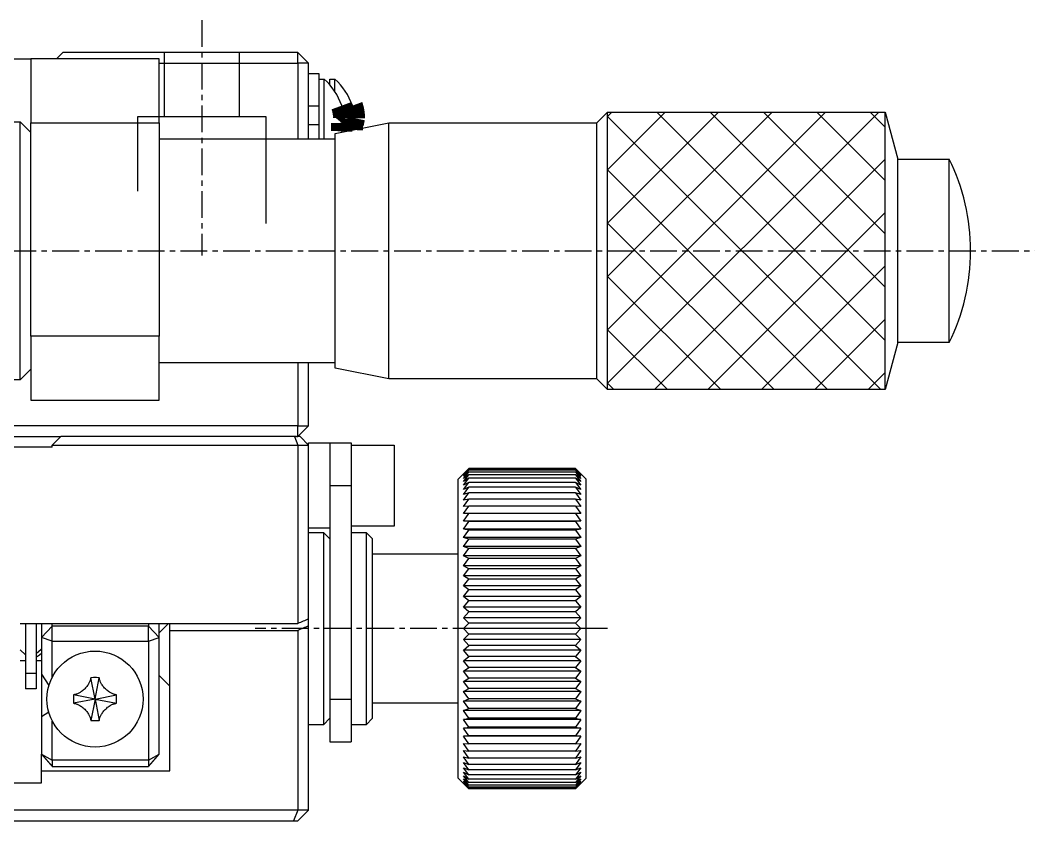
# Model space of a CAD drawing. Extents: x 52 to 451, y 54 to 360.
# Drawn here: x 228.74 to 276.24, y 322.16 to 359.66 of the extents above; entities that cross this region are included whole.
import ezdxf

# ---------------------------------------------------------------- set-up
doc = ezdxf.new("R2010")
doc.units = 0
doc.linetypes.add('CENTER', pattern=[2, 1.25, -0.25, 0.25, -0.25])
doc.layers.get('0').update_dxf_attribs({"linetype": 'CONTINUOUS'})
doc.layers.add('CENTER', color=1, linetype='CENTER')

msp = doc.modelspace()

# ---------------------------------------------------------------- linework, layer by layer
at = {"color": 7, "linetype": 'CONTINUOUS'}
for p, q in [((230.437, 357.861), (230.737, 358.161)), ((241.737, 358.161), (230.737, 358.161)), ((241.737, 357.661), (241.737, 358.161)), ((242.237, 357.661), (241.737, 358.161)), ((206.737, 357.861), (229.237, 357.861)), ((235.237, 357.861), (229.237, 357.861)), ((229.237, 357.861), (229.237, 354.861)), ((235.237, 354.861), (235.237, 357.861)), ((235.237, 357.661), (241.737, 357.661)), ((241.737, 357.661), (241.737, 354.111)), ((242.237, 357.661), (241.737, 357.661)), ((242.237, 354.111), (242.237, 357.661)), ((242.737, 357.161), (242.237, 357.161)), ((242.737, 355.661), (242.737, 357.161)), ((242.737, 356.911), (242.966, 356.911)), ((242.966, 354.661), (242.966, 356.911)), ((243.237, 356.911), (243.466, 356.911)), ((243.237, 356.629), (243.237, 356.911)), ((243.466, 356.321), (243.466, 356.911)), ((242.737, 354.759), (242.737, 355.661)), ((243.781, 355.662), (243.786, 355.668)), ((244.281, 355.662), (244.286, 355.668)), ((255.737, 354.861), (256.237, 355.361)), ((269.237, 355.361), (269.827, 353.161)), ((225.737, 354.911), (228.737, 354.911)), ((228.737, 342.811), (228.737, 354.911)), ((228.737, 354.911), (229.237, 354.411)), ((229.237, 354.861), (235.237, 354.861)), ((229.237, 344.861), (229.237, 354.861)), ((235.237, 354.861), (235.237, 344.861)), ((243.487, 354.361), (245.987, 354.861)), ((245.987, 354.861), (255.737, 354.861)), ((245.987, 342.861), (245.987, 354.861)), ((255.737, 342.861), (255.737, 354.861)), ((242.737, 354.111), (242.737, 354.759)), ((242.966, 354.111), (242.966, 354.661)), ((243.487, 343.361), (243.487, 354.361)), ((243.825, 354.428), (243.781, 354.461)), ((235.237, 354.111), (243.487, 354.111)), ((269.827, 344.561), (269.827, 353.161)), ((269.827, 353.161), (272.237, 353.161)), ((272.237, 344.561), (272.237, 353.161)), ((235.237, 344.861), (229.237, 344.861)), ((229.237, 344.861), (229.237, 341.861)), ((235.237, 341.861), (235.237, 344.861)), ((269.827, 344.561), (269.237, 342.361)), ((272.237, 344.561), (269.827, 344.561)), ((243.487, 343.611), (235.237, 343.611)), ((241.737, 343.611), (241.737, 340.661)), ((242.237, 340.661), (242.237, 343.611)), ((229.237, 343.311), (228.737, 342.811)), ((245.987, 342.861), (243.487, 343.361)), ((228.737, 342.811), (225.737, 342.811)), ((255.737, 342.861), (245.987, 342.861)), ((256.237, 342.361), (255.737, 342.861)), ((229.237, 341.861), (235.237, 341.861)), ((241.737, 340.661), (214.237, 340.661)), ((241.737, 340.161), (241.737, 340.661)), ((241.737, 340.161), (242.237, 340.661)), ((241.737, 340.661), (242.237, 340.661)), ((203.837, 340.161), (230.637, 340.161)), ((230.237, 339.761), (230.637, 340.161)), ((241.571, 340.161), (230.637, 340.161)), ((241.571, 340.161), (241.737, 339.761)), ((241.671, 340.161), (241.571, 340.161)), ((241.671, 340.161), (241.737, 340.161)), ((241.837, 340.161), (241.737, 340.161)), ((241.837, 340.161), (242.237, 339.761)), ((230.237, 339.661), (204.237, 339.661)), ((230.237, 339.761), (241.737, 339.761)), ((230.237, 339.661), (230.237, 339.761)), ((241.737, 339.761), (241.737, 331.402)), ((241.737, 339.761), (242.237, 339.761)), ((242.237, 339.861), (243.237, 339.861)), ((242.237, 339.761), (242.237, 339.861)), ((242.237, 331.61), (242.237, 339.761)), ((243.237, 339.861), (243.237, 337.861)), ((243.237, 339.861), (244.237, 339.861)), ((244.237, 339.861), (244.237, 337.861)), ((244.237, 339.761), (246.237, 339.761)), ((246.237, 339.761), (246.237, 335.961)), ((249.237, 338.161), (249.737, 338.661)), ((249.488, 338.408), (249.737, 338.661)), ((249.737, 338.643), (249.488, 338.408)), ((249.488, 338.372), (249.737, 338.643)), ((249.737, 338.588), (249.488, 338.372)), ((249.488, 338.302), (249.737, 338.588)), ((249.737, 338.497), (249.488, 338.302)), ((249.488, 338.197), (249.737, 338.497)), ((249.737, 338.37), (249.488, 338.197)), ((249.488, 338.057), (249.737, 338.37)), ((249.737, 338.209), (249.488, 338.057)), ((249.488, 337.884), (249.737, 338.209)), ((254.737, 338.661), (249.737, 338.661)), ((254.737, 338.643), (249.737, 338.643)), ((254.737, 338.588), (249.737, 338.588)), ((254.737, 338.497), (249.737, 338.497)), ((254.737, 338.37), (249.737, 338.37)), ((254.737, 338.209), (249.737, 338.209)), ((254.737, 338.661), (255.237, 338.161)), ((254.737, 338.661), (254.986, 338.408)), ((254.737, 338.643), (254.986, 338.372)), ((254.986, 338.408), (254.737, 338.643)), ((254.737, 338.588), (254.986, 338.302)), ((254.986, 338.372), (254.737, 338.588)), ((254.737, 338.497), (254.986, 338.197)), ((254.986, 338.302), (254.737, 338.497)), ((254.737, 338.37), (254.986, 338.057)), ((254.986, 338.197), (254.737, 338.37)), ((254.737, 338.209), (254.986, 337.884)), ((254.986, 338.057), (254.737, 338.209)), ((243.237, 337.861), (243.237, 327.861)), ((244.237, 337.861), (244.237, 327.861)), ((249.237, 324.161), (249.237, 338.161)), ((249.737, 338.012), (249.488, 337.884)), ((249.488, 337.678), (249.737, 338.012)), ((249.737, 337.783), (249.488, 337.678)), ((249.488, 337.441), (249.737, 337.783)), ((254.737, 338.012), (249.737, 338.012)), ((254.737, 337.783), (249.737, 337.783)), ((254.737, 338.012), (254.986, 337.678)), ((254.986, 337.884), (254.737, 338.012)), ((254.737, 337.783), (254.986, 337.441)), ((254.986, 337.678), (254.737, 337.783)), ((255.237, 324.161), (255.237, 338.161)), ((249.737, 337.521), (249.488, 337.441)), ((249.488, 337.172), (249.737, 337.521)), ((254.737, 337.521), (249.737, 337.521)), ((254.737, 337.521), (254.986, 337.172)), ((254.986, 337.441), (254.737, 337.521)), ((249.737, 337.228), (249.488, 337.172)), ((249.488, 336.875), (249.737, 337.228)), ((249.737, 336.906), (249.488, 336.875)), ((249.488, 336.55), (249.737, 336.906)), ((254.737, 337.228), (249.737, 337.228)), ((254.737, 336.906), (249.737, 336.906)), ((254.737, 337.228), (254.986, 336.875)), ((254.986, 337.172), (254.737, 337.228)), ((254.737, 336.906), (254.986, 336.55)), ((254.986, 336.875), (254.737, 336.906)), ((249.488, 336.198), (249.737, 336.556)), ((249.737, 336.556), (249.488, 336.55)), ((254.737, 336.556), (249.737, 336.556)), ((254.737, 336.556), (254.986, 336.198)), ((254.986, 336.55), (254.737, 336.556)), ((243.237, 335.861), (242.237, 335.861)), ((246.237, 335.961), (244.237, 335.961)), ((254.986, 336.198), (249.488, 336.198)), ((249.737, 336.179), (249.488, 336.198)), ((249.488, 335.822), (249.737, 336.179)), ((254.737, 336.179), (249.737, 336.179)), ((254.986, 336.198), (254.737, 336.179)), ((254.737, 336.179), (254.986, 335.822)), ((242.237, 335.661), (242.937, 335.661)), ((242.937, 335.661), (242.937, 326.661)), ((242.937, 335.661), (243.237, 335.361)), ((244.237, 335.661), (244.937, 335.661)), ((244.937, 335.661), (244.937, 326.661)), ((244.937, 335.661), (245.237, 335.361)), ((245.237, 326.961), (245.237, 335.361)), ((254.986, 335.822), (249.488, 335.822)), ((249.737, 335.778), (249.488, 335.822)), ((249.488, 335.423), (249.737, 335.778)), ((254.986, 335.423), (249.488, 335.423)), ((249.737, 335.355), (249.488, 335.423)), ((249.488, 335.003), (249.737, 335.355)), ((254.737, 335.778), (249.737, 335.778)), ((254.737, 335.355), (249.737, 335.355)), ((254.986, 335.822), (254.737, 335.778)), ((254.737, 335.778), (254.986, 335.423)), ((254.986, 335.423), (254.737, 335.355)), ((254.737, 335.355), (254.986, 335.003)), ((254.986, 335.003), (249.488, 335.003)), ((249.737, 334.911), (249.488, 335.003)), ((249.488, 334.565), (249.737, 334.911)), ((254.737, 334.911), (249.737, 334.911)), ((254.986, 335.003), (254.737, 334.911)), ((254.737, 334.911), (254.986, 334.565)), ((245.237, 334.661), (249.237, 334.661)), ((254.986, 334.565), (249.488, 334.565)), ((249.737, 334.449), (249.488, 334.565)), ((249.488, 334.11), (249.737, 334.449)), ((254.737, 334.449), (249.737, 334.449)), ((254.986, 334.565), (254.737, 334.449)), ((254.737, 334.449), (254.986, 334.11)), ((254.986, 334.11), (249.488, 334.11)), ((249.737, 333.97), (249.488, 334.11)), ((249.488, 333.641), (249.737, 333.97)), ((254.737, 333.97), (249.737, 333.97)), ((254.986, 334.11), (254.737, 333.97)), ((254.737, 333.97), (254.986, 333.641)), ((254.986, 333.641), (249.488, 333.641)), ((249.737, 333.478), (249.488, 333.641)), ((249.488, 333.16), (249.737, 333.478)), ((254.737, 333.478), (249.737, 333.478)), ((254.986, 333.641), (254.737, 333.478)), ((254.737, 333.478), (254.986, 333.16)), ((254.986, 333.16), (249.488, 333.16)), ((249.737, 332.975), (249.488, 333.16)), ((249.488, 332.668), (249.737, 332.975)), ((254.737, 332.975), (249.737, 332.975)), ((254.986, 333.16), (254.737, 332.975)), ((254.737, 332.975), (254.986, 332.668)), ((254.986, 332.668), (249.488, 332.668)), ((249.737, 332.463), (249.488, 332.668)), ((254.986, 332.668), (254.737, 332.463)), ((249.488, 332.17), (249.737, 332.463)), ((254.986, 332.17), (249.488, 332.17)), ((249.737, 331.945), (249.488, 332.17)), ((254.737, 332.463), (249.737, 332.463)), ((254.737, 332.463), (254.986, 332.17)), ((254.986, 332.17), (254.737, 331.945)), ((242.237, 331.286), (242.237, 331.61)), ((249.488, 331.667), (249.737, 331.945)), ((254.986, 331.667), (249.488, 331.667)), ((249.737, 331.423), (249.488, 331.667)), ((254.737, 331.945), (249.737, 331.945)), ((254.737, 331.945), (254.986, 331.667)), ((254.986, 331.667), (254.737, 331.423)), ((228.737, 331.402), (241.737, 331.402)), ((228.987, 331.402), (228.987, 329.053)), ((229.487, 331.402), (229.487, 329.053)), ((229.737, 331.402), (229.737, 330.744)), ((229.737, 330.744), (230.237, 331.272)), ((230.237, 331.272), (230.237, 331.402)), ((234.737, 331.272), (230.237, 331.272)), ((230.237, 330.574), (230.237, 331.272)), ((234.737, 331.402), (234.737, 331.272)), ((234.737, 330.574), (234.737, 331.272)), ((234.737, 331.272), (235.237, 330.744)), ((235.237, 330.744), (235.237, 331.402)), ((235.237, 330.96), (235.487, 331.21)), ((235.487, 331.21), (235.679, 331.402)), ((235.664, 331.387), (235.649, 331.402)), ((235.737, 331.076), (235.737, 331.402)), ((235.737, 324.496), (235.737, 331.076)), ((235.737, 331.076), (241.737, 331.076)), ((241.737, 331.076), (241.737, 322.661)), ((242.237, 322.661), (242.237, 331.286)), ((249.488, 331.161), (249.737, 331.423)), ((254.986, 331.161), (249.488, 331.161)), ((249.737, 330.899), (249.488, 331.161)), ((254.737, 331.423), (249.737, 331.423)), ((254.737, 331.423), (254.986, 331.161)), ((254.986, 331.161), (254.737, 330.899)), ((230.237, 330.574), (229.737, 330.744)), ((229.737, 330.744), (229.737, 329.021)), ((234.737, 330.574), (235.237, 330.744)), ((235.237, 325.283), (235.237, 330.744)), ((249.488, 330.655), (249.737, 330.899)), ((254.986, 330.655), (249.488, 330.655)), ((249.737, 330.377), (249.488, 330.655)), ((254.737, 330.899), (249.737, 330.899)), ((254.737, 330.899), (254.986, 330.655)), ((254.986, 330.655), (254.737, 330.377)), ((228.987, 329.933), (228.737, 330.175)), ((230.237, 328.892), (230.237, 330.574)), ((230.237, 330.574), (234.737, 330.574)), ((234.737, 330.574), (234.737, 324.994)), ((249.488, 330.152), (249.737, 330.377)), ((254.986, 330.152), (249.488, 330.152)), ((249.737, 329.858), (249.488, 330.152)), ((254.737, 330.377), (249.737, 330.377)), ((254.737, 330.377), (254.986, 330.152)), ((254.986, 330.152), (254.737, 329.858)), ((228.737, 329.661), (228.987, 329.661)), ((229.549, 329.859), (229.487, 329.821)), ((229.487, 329.661), (229.737, 329.661)), ((229.639, 329.923), (229.549, 329.859)), ((229.737, 330.001), (229.639, 329.923)), ((249.488, 329.653), (249.737, 329.858)), ((254.986, 329.653), (249.488, 329.653)), ((249.737, 329.346), (249.488, 329.653)), ((254.737, 329.858), (249.737, 329.858)), ((254.737, 329.858), (254.986, 329.653)), ((254.986, 329.653), (254.737, 329.346)), ((249.488, 329.162), (249.737, 329.346)), ((254.737, 329.346), (249.737, 329.346)), ((254.737, 329.346), (254.986, 329.162)), ((228.987, 329.053), (228.987, 328.345)), ((229.487, 329.053), (229.487, 328.345)), ((229.737, 329.021), (230.08, 328.498)), ((229.737, 329.021), (229.737, 327.025)), ((232.005, 328.719), (231.994, 328.692)), ((232.014, 328.748), (232.005, 328.719)), ((232.022, 328.776), (232.014, 328.748)), ((232.029, 328.805), (232.022, 328.776)), ((232.034, 328.833), (232.029, 328.805)), ((232.037, 328.862), (232.034, 328.833)), ((232.169, 328.867), (232.037, 328.862)), ((232.237, 327.861), (232.037, 328.862)), ((232.3, 328.867), (232.169, 328.867)), ((232.237, 327.861), (232.437, 328.862)), ((232.437, 328.862), (232.3, 328.867)), ((232.44, 328.84), (232.437, 328.862)), ((232.443, 328.817), (232.44, 328.84)), ((232.448, 328.794), (232.443, 328.817)), ((232.453, 328.772), (232.448, 328.794)), ((232.461, 328.743), (232.453, 328.772)), ((232.471, 328.714), (232.461, 328.743)), ((232.482, 328.686), (232.471, 328.714)), ((235.487, 328.71), (235.237, 328.96)), ((235.737, 328.46), (235.487, 328.71)), ((254.986, 329.162), (249.488, 329.162)), ((249.737, 328.843), (249.488, 329.162)), ((249.488, 328.681), (249.737, 328.843)), ((254.737, 328.843), (249.737, 328.843)), ((254.986, 329.162), (254.737, 328.843)), ((254.737, 328.843), (254.986, 328.681)), ((229.487, 328.345), (228.987, 328.345)), ((231.647, 328.248), (231.611, 328.22)), ((231.685, 328.279), (231.647, 328.248)), ((231.721, 328.312), (231.685, 328.279)), ((231.756, 328.346), (231.721, 328.312)), ((231.79, 328.382), (231.756, 328.346)), ((231.823, 328.418), (231.79, 328.382)), ((231.854, 328.456), (231.823, 328.418)), ((231.882, 328.493), (231.854, 328.456)), ((231.909, 328.532), (231.882, 328.493)), ((231.934, 328.571), (231.909, 328.532)), ((231.951, 328.601), (231.934, 328.571)), ((231.966, 328.631), (231.951, 328.601)), ((231.981, 328.661), (231.966, 328.631)), ((231.994, 328.692), (231.981, 328.661)), ((232.496, 328.654), (232.482, 328.686)), ((232.511, 328.623), (232.496, 328.654)), ((232.528, 328.593), (232.511, 328.623)), ((232.546, 328.563), (232.528, 328.593)), ((232.57, 328.525), (232.546, 328.563)), ((232.597, 328.487), (232.57, 328.525)), ((232.624, 328.451), (232.597, 328.487)), ((232.655, 328.413), (232.624, 328.451)), ((232.688, 328.377), (232.655, 328.413)), ((232.722, 328.342), (232.688, 328.377)), ((232.758, 328.308), (232.722, 328.342)), ((232.794, 328.275), (232.758, 328.308)), ((232.832, 328.244), (232.794, 328.275)), ((232.87, 328.216), (232.832, 328.244)), ((254.986, 328.681), (249.488, 328.681)), ((249.737, 328.351), (249.488, 328.681)), ((249.488, 328.211), (249.737, 328.351)), ((254.737, 328.351), (249.737, 328.351)), ((254.986, 328.681), (254.737, 328.351)), ((254.737, 328.351), (254.986, 328.211)), ((231.236, 328.061), (231.231, 327.924)), ((231.231, 327.924), (231.231, 327.792)), ((231.231, 327.792), (231.236, 327.661)), ((231.258, 328.063), (231.236, 328.061)), ((232.237, 327.861), (231.236, 328.061)), ((232.237, 327.861), (231.236, 327.661)), ((231.281, 328.067), (231.258, 328.063)), ((231.304, 328.071), (231.281, 328.067)), ((231.326, 328.077), (231.304, 328.071)), ((231.355, 328.085), (231.326, 328.077)), ((231.384, 328.095), (231.355, 328.085)), ((231.412, 328.106), (231.384, 328.095)), ((231.443, 328.12), (231.412, 328.106)), ((231.474, 328.135), (231.443, 328.12)), ((231.505, 328.152), (231.474, 328.135)), ((231.535, 328.169), (231.505, 328.152)), ((231.573, 328.194), (231.535, 328.169)), ((231.611, 328.22), (231.573, 328.194)), ((232.237, 327.861), (232.037, 326.86)), ((232.237, 327.861), (233.238, 328.061)), ((232.237, 327.861), (232.437, 326.86)), ((232.237, 327.861), (233.238, 327.661)), ((232.908, 328.189), (232.87, 328.216)), ((232.947, 328.164), (232.908, 328.189)), ((232.977, 328.147), (232.947, 328.164)), ((233.007, 328.131), (232.977, 328.147)), ((233.037, 328.117), (233.007, 328.131)), ((233.068, 328.104), (233.037, 328.117)), ((233.096, 328.093), (233.068, 328.104)), ((233.124, 328.084), (233.096, 328.093)), ((233.152, 328.076), (233.124, 328.084)), ((233.181, 328.069), (233.152, 328.076)), ((233.21, 328.064), (233.181, 328.069)), ((233.238, 328.061), (233.21, 328.064)), ((233.243, 327.929), (233.238, 328.061)), ((233.238, 327.661), (233.243, 327.798)), ((233.243, 327.798), (233.243, 327.929)), ((243.237, 327.861), (243.237, 325.861)), ((244.237, 327.861), (244.237, 325.861)), ((254.986, 328.211), (249.488, 328.211)), ((249.737, 327.873), (249.488, 328.211)), ((249.488, 327.757), (249.737, 327.873)), ((254.986, 327.757), (249.488, 327.757)), ((249.737, 327.411), (249.488, 327.757)), ((254.737, 327.873), (249.737, 327.873)), ((254.986, 328.211), (254.737, 327.873)), ((254.737, 327.873), (254.986, 327.757)), ((254.986, 327.757), (254.737, 327.411)), ((231.236, 327.661), (231.264, 327.657)), ((231.264, 327.657), (231.293, 327.653)), ((231.293, 327.653), (231.322, 327.646)), ((231.322, 327.646), (231.35, 327.638)), ((231.35, 327.638), (231.378, 327.629)), ((231.378, 327.629), (231.406, 327.618)), ((231.406, 327.618), (231.437, 327.605)), ((231.437, 327.605), (231.467, 327.59)), ((231.467, 327.59), (231.497, 327.574)), ((231.497, 327.574), (231.527, 327.557)), ((231.527, 327.557), (231.566, 327.533)), ((231.566, 327.533), (231.604, 327.506)), ((231.604, 327.506), (231.642, 327.478)), ((231.642, 327.478), (231.68, 327.447)), ((231.68, 327.447), (231.716, 327.414)), ((231.716, 327.414), (231.752, 327.38)), ((231.752, 327.38), (231.786, 327.345)), ((231.786, 327.345), (231.819, 327.308)), ((231.819, 327.308), (231.85, 327.271)), ((232.62, 327.266), (232.651, 327.303)), ((232.651, 327.303), (232.684, 327.34)), ((232.684, 327.34), (232.718, 327.376)), ((232.718, 327.376), (232.753, 327.41)), ((232.753, 327.41), (232.79, 327.442)), ((232.79, 327.442), (232.827, 327.474)), ((232.827, 327.474), (232.864, 327.501)), ((232.864, 327.501), (232.901, 327.528)), ((232.901, 327.528), (232.939, 327.552)), ((232.939, 327.552), (232.969, 327.57)), ((232.969, 327.57), (233, 327.587)), ((233, 327.587), (233.031, 327.602)), ((233.031, 327.602), (233.062, 327.616)), ((233.062, 327.616), (233.091, 327.627)), ((233.091, 327.627), (233.119, 327.637)), ((233.119, 327.637), (233.148, 327.645)), ((233.148, 327.645), (233.171, 327.65)), ((233.171, 327.65), (233.193, 327.655)), ((233.193, 327.655), (233.216, 327.658)), ((233.216, 327.658), (233.238, 327.661)), ((249.237, 327.661), (245.237, 327.661)), ((249.488, 327.318), (249.737, 327.411)), ((254.986, 327.318), (249.488, 327.318)), ((249.737, 326.967), (249.488, 327.318)), ((254.737, 327.411), (249.737, 327.411)), ((254.737, 327.411), (254.986, 327.318)), ((254.986, 327.318), (254.737, 326.967)), ((230.074, 327.243), (229.737, 327.025)), ((229.737, 327.025), (229.737, 325.283)), ((230.237, 324.994), (230.237, 326.83)), ((231.85, 327.271), (231.878, 327.234)), ((231.878, 327.234), (231.904, 327.197)), ((231.904, 327.197), (231.929, 327.159)), ((231.929, 327.159), (231.946, 327.129)), ((231.946, 327.129), (231.963, 327.098)), ((231.963, 327.098), (231.978, 327.067)), ((231.978, 327.067), (231.992, 327.036)), ((231.992, 327.036), (232.003, 327.007)), ((232.003, 327.007), (232.013, 326.979)), ((232.013, 326.979), (232.021, 326.95)), ((232.021, 326.95), (232.027, 326.927)), ((232.027, 326.927), (232.031, 326.905)), ((232.031, 326.905), (232.034, 326.882)), ((232.034, 326.882), (232.037, 326.86)), ((232.037, 326.86), (232.174, 326.854)), ((232.174, 326.854), (232.306, 326.855)), ((232.306, 326.855), (232.437, 326.86)), ((232.437, 326.86), (232.44, 326.888)), ((232.44, 326.888), (232.445, 326.917)), ((232.445, 326.917), (232.452, 326.946)), ((232.452, 326.946), (232.46, 326.974)), ((232.46, 326.974), (232.469, 327.002)), ((232.469, 327.002), (232.48, 327.03)), ((232.48, 327.03), (232.493, 327.061)), ((232.493, 327.061), (232.508, 327.091)), ((232.508, 327.091), (232.524, 327.121)), ((232.524, 327.121), (232.54, 327.15)), ((232.54, 327.15), (232.565, 327.19)), ((232.565, 327.19), (232.592, 327.228)), ((232.592, 327.228), (232.62, 327.266)), ((243.237, 326.961), (242.937, 326.661)), ((245.237, 326.961), (244.937, 326.661)), ((249.488, 326.899), (249.737, 326.967)), ((254.986, 326.899), (249.488, 326.899)), ((249.737, 326.543), (249.488, 326.899)), ((254.737, 326.967), (249.737, 326.967)), ((254.737, 326.967), (254.986, 326.899)), ((254.986, 326.899), (254.737, 326.543)), ((242.937, 326.661), (242.237, 326.661)), ((244.937, 326.661), (244.237, 326.661)), ((249.488, 326.5), (249.737, 326.543)), ((254.986, 326.5), (249.488, 326.5)), ((249.737, 326.142), (249.488, 326.5)), ((254.737, 326.543), (249.737, 326.543)), ((254.737, 326.543), (254.986, 326.5)), ((254.986, 326.5), (254.737, 326.142)), ((243.237, 325.861), (244.237, 325.861)), ((249.488, 326.124), (249.737, 326.142)), ((254.986, 326.124), (249.488, 326.124)), ((249.737, 325.766), (249.488, 326.124)), ((254.737, 326.142), (249.737, 326.142)), ((254.737, 326.142), (254.986, 326.124)), ((254.986, 326.124), (254.737, 325.766)), ((249.488, 325.772), (249.737, 325.766)), ((249.737, 325.416), (249.488, 325.772)), ((249.488, 325.447), (249.737, 325.416)), ((249.737, 325.093), (249.488, 325.447)), ((254.737, 325.766), (249.737, 325.766)), ((254.737, 325.416), (249.737, 325.416)), ((254.986, 325.772), (254.737, 325.416)), ((254.737, 325.766), (254.986, 325.772)), ((254.986, 325.447), (254.737, 325.093)), ((254.737, 325.416), (254.986, 325.447)), ((229.737, 325.283), (230.237, 324.994)), ((229.737, 324.496), (229.737, 325.283)), ((234.737, 324.994), (230.237, 324.994)), ((230.237, 324.994), (230.237, 324.708)), ((234.737, 324.994), (235.237, 325.283)), ((234.737, 324.994), (234.737, 324.708)), ((249.488, 325.149), (249.737, 325.093)), ((249.737, 324.8), (249.488, 325.149)), ((254.737, 325.093), (249.737, 325.093)), ((254.986, 325.149), (254.737, 324.8)), ((254.737, 325.093), (254.986, 325.149)), ((229.737, 324.496), (235.737, 324.496)), ((229.737, 323.942), (229.737, 324.496)), ((230.237, 324.708), (234.737, 324.708)), ((249.488, 324.881), (249.737, 324.8)), ((249.737, 324.539), (249.488, 324.881)), ((249.488, 324.643), (249.737, 324.539)), ((249.737, 324.309), (249.488, 324.643)), ((249.488, 324.438), (249.737, 324.309)), ((249.737, 324.113), (249.488, 324.438)), ((254.737, 324.8), (249.737, 324.8)), ((254.737, 324.539), (249.737, 324.539)), ((254.986, 324.881), (254.737, 324.539)), ((254.737, 324.8), (254.986, 324.881)), ((254.986, 324.643), (254.737, 324.309)), ((254.737, 324.539), (254.986, 324.643)), ((254.986, 324.438), (254.737, 324.113)), ((254.737, 324.309), (254.986, 324.438)), ((249.737, 323.661), (249.237, 324.161)), ((249.488, 324.264), (249.737, 324.113)), ((249.737, 323.951), (249.488, 324.264)), ((249.488, 324.125), (249.737, 323.951)), ((249.737, 323.825), (249.488, 324.125)), ((249.488, 324.02), (249.737, 323.825)), ((249.737, 323.734), (249.488, 324.02)), ((254.737, 324.309), (249.737, 324.309)), ((254.737, 324.113), (249.737, 324.113)), ((254.737, 323.951), (249.737, 323.951)), ((254.986, 324.264), (254.737, 323.951)), ((254.737, 324.113), (254.986, 324.264)), ((255.237, 324.161), (254.737, 323.661)), ((254.986, 324.125), (254.737, 323.825)), ((254.737, 323.951), (254.986, 324.125)), ((254.986, 324.02), (254.737, 323.734)), ((254.737, 323.825), (254.986, 324.02)), ((222.237, 323.942), (229.737, 323.942)), ((249.488, 323.949), (249.737, 323.734)), ((249.737, 323.679), (249.488, 323.949)), ((249.488, 323.914), (249.737, 323.679)), ((249.737, 323.661), (249.488, 323.914)), ((254.737, 323.825), (249.737, 323.825)), ((254.737, 323.734), (249.737, 323.734)), ((254.737, 323.679), (249.737, 323.679)), ((254.737, 323.661), (249.737, 323.661)), ((254.986, 323.949), (254.737, 323.679)), ((254.737, 323.734), (254.986, 323.949)), ((254.737, 323.679), (254.986, 323.914)), ((254.986, 323.914), (254.737, 323.661)), ((241.737, 322.661), (192.737, 322.661)), ((241.737, 322.661), (241.53, 322.161)), ((242.237, 322.661), (241.737, 322.161)), ((242.237, 322.661), (241.737, 322.661)), ((192.944, 322.161), (241.53, 322.161)), ((241.53, 322.161), (241.737, 322.161))]:
    msp.add_line(p, q, dxfattribs=at)
at = {"color": 3, "linetype": 'CONTINUOUS'}
for p, q in [((235.487, 355.161), (235.487, 358.161)), ((238.987, 358.161), (238.987, 355.161)), ((242.237, 355.661), (242.737, 355.661)), ((256.237, 342.361), (256.237, 355.361)), ((256.237, 355.361), (269.237, 355.361)), ((256.237, 355.161), (256.437, 355.361)), ((256.237, 352.661), (258.937, 355.361)), ((256.237, 350.161), (261.437, 355.361)), ((256.237, 347.661), (263.937, 355.361)), ((256.237, 345.161), (266.437, 355.361)), ((256.237, 342.661), (268.937, 355.361)), ((258.537, 355.361), (269.237, 344.661)), ((261.037, 355.361), (269.237, 347.161)), ((263.537, 355.361), (269.237, 349.661)), ((266.037, 355.361), (269.237, 352.161)), ((268.537, 355.361), (269.237, 354.661)), ((269.237, 342.361), (269.237, 355.361)), ((234.237, 355.161), (240.237, 355.161)), ((234.237, 351.664), (234.237, 355.161)), ((240.237, 355.161), (240.237, 350.14)), ((256.237, 355.161), (269.037, 342.361)), ((242.737, 354.759), (242.237, 354.759)), ((258.437, 342.361), (269.237, 353.161)), ((256.237, 352.661), (266.537, 342.361)), ((260.937, 342.361), (269.237, 350.661)), ((256.237, 350.161), (264.037, 342.361)), ((263.437, 342.361), (269.237, 348.161)), ((256.237, 347.661), (261.537, 342.361)), ((265.937, 342.361), (269.237, 345.661)), ((256.237, 345.161), (259.037, 342.361)), ((268.437, 342.361), (269.237, 343.161)), ((256.237, 342.661), (256.537, 342.361)), ((269.237, 342.361), (256.237, 342.361)), ((243.237, 337.861), (244.237, 337.861)), ((229.487, 329.053), (228.987, 329.053)), ((243.237, 327.861), (244.237, 327.861))]:
    msp.add_line(p, q, dxfattribs=at)
at = {"color": 7, "linetype": 'CONTINUOUS', "const_width": 1}
for points in [[(243.781, 354.861), (243.852, 354.947), (243.877, 355.075, 0.095261), (243.781, 355.662)], [(244.281, 354.861), (244.352, 354.947), (244.377, 355.075, 0.095261), (244.281, 355.662)]]:
    msp.add_lwpolyline(points, format="xyb", dxfattribs=at)
for points in [[(243.781, 354.461), (243.786, 354.598), (243.786, 354.729), (243.781, 354.861)], [(244.284, 354.52), (244.286, 354.598), (244.286, 354.729), (244.281, 354.861)]]:
    msp.add_lwpolyline(points, dxfattribs=at)
at = {"color": 3, "linetype": 'CONTINUOUS'}
msp.add_polyline3d([(229.487, 329.999, 0), (229.489, 330.001, 0), (229.491, 330.002, 0), (229.493, 330.004, 0), (229.494, 330.005, 0), (229.496, 330.007, 0), (229.498, 330.008, 0), (229.5, 330.01, 0), (229.502, 330.011, 0), (229.504, 330.012, 0), (229.505, 330.014, 0), (229.507, 330.015, 0), (229.509, 330.017, 0), (229.511, 330.018, 0), (229.513, 330.02, 0), (229.515, 330.021, 0), (229.517, 330.023, 0), (229.519, 330.024, 0), (229.52, 330.026, 0), (229.522, 330.027, 0), (229.524, 330.029, 0), (229.526, 330.03, 0), (229.528, 330.032, 0), (229.53, 330.033, 0), (229.532, 330.035, 0), (229.534, 330.037, 0), (229.535, 330.038, 0), (229.537, 330.04, 0), (229.539, 330.041, 0), (229.541, 330.043, 0), (229.543, 330.044, 0), (229.545, 330.046, 0), (229.547, 330.047, 0), (229.549, 330.049, 0), (229.551, 330.051, 0), (229.553, 330.052, 0), (229.554, 330.054, 0), (229.556, 330.055, 0), (229.558, 330.057, 0), (229.56, 330.058, 0), (229.562, 330.06, 0), (229.564, 330.062, 0), (229.566, 330.063, 0), (229.568, 330.065, 0), (229.57, 330.067, 0), (229.572, 330.068, 0), (229.574, 330.07, 0), (229.576, 330.071, 0), (229.578, 330.073, 0), (229.579, 330.075, 0), (229.581, 330.076, 0), (229.583, 330.078, 0), (229.585, 330.08, 0), (229.587, 330.081, 0), (229.589, 330.083, 0), (229.591, 330.085, 0), (229.593, 330.086, 0), (229.595, 330.088, 0), (229.597, 330.09, 0), (229.599, 330.091, 0), (229.601, 330.093, 0), (229.603, 330.095, 0), (229.605, 330.096, 0), (229.607, 330.098, 0), (229.609, 330.1, 0), (229.611, 330.101, 0), (229.613, 330.103, 0), (229.615, 330.105, 0), (229.617, 330.106, 0), (229.619, 330.108, 0), (229.621, 330.11, 0), (229.623, 330.112, 0), (229.625, 330.113, 0), (229.626, 330.115, 0), (229.628, 330.117, 0), (229.63, 330.118, 0), (229.632, 330.12, 0), (229.634, 330.122, 0), (229.636, 330.124, 0), (229.638, 330.125, 0), (229.64, 330.127, 0), (229.642, 330.129, 0), (229.644, 330.131, 0), (229.646, 330.132, 0), (229.648, 330.134, 0), (229.65, 330.136, 0), (229.652, 330.138, 0), (229.654, 330.139, 0), (229.656, 330.141, 0), (229.658, 330.143, 0), (229.66, 330.145, 0), (229.662, 330.147, 0), (229.664, 330.148, 0), (229.666, 330.15, 0), (229.668, 330.152, 0), (229.67, 330.154, 0), (229.672, 330.156, 0), (229.674, 330.157, 0), (229.676, 330.159, 0), (229.678, 330.161, 0), (229.68, 330.163, 0), (229.682, 330.165, 0), (229.684, 330.166, 0), (229.686, 330.168, 0), (229.688, 330.17, 0), (229.69, 330.172, 0), (229.692, 330.174, 0), (229.694, 330.176, 0), (229.697, 330.177, 0), (229.699, 330.179, 0), (229.701, 330.181, 0), (229.703, 330.183, 0), (229.705, 330.185, 0), (229.707, 330.187, 0), (229.709, 330.188, 0), (229.711, 330.19, 0), (229.713, 330.192, 0), (229.715, 330.194, 0), (229.717, 330.196, 0), (229.719, 330.198, 0), (229.721, 330.2, 0), (229.723, 330.202, 0), (229.725, 330.203, 0), (229.727, 330.205, 0), (229.729, 330.207, 0), (229.731, 330.209, 0), (229.733, 330.211, 0), (229.735, 330.213, 0), (229.737, 330.215, 0)], dxfattribs=at)
at = {"color": 7, "linetype": 'CONTINUOUS'}
for points in [[(230.237, 324.708, 0), (230.233, 324.713, 0), (230.229, 324.717, 0), (230.225, 324.722, 0), (230.221, 324.726, 0), (230.217, 324.731, 0), (230.214, 324.735, 0), (230.21, 324.74, 0), (230.206, 324.744, 0), (230.202, 324.749, 0), (230.198, 324.753, 0), (230.194, 324.758, 0), (230.19, 324.762, 0), (230.186, 324.766, 0), (230.182, 324.771, 0), (230.179, 324.775, 0), (230.175, 324.78, 0), (230.171, 324.784, 0), (230.167, 324.789, 0), (230.163, 324.793, 0), (230.159, 324.798, 0), (230.155, 324.802, 0), (230.151, 324.807, 0), (230.147, 324.811, 0), (230.143, 324.816, 0), (230.14, 324.82, 0), (230.136, 324.825, 0), (230.132, 324.829, 0), (230.128, 324.834, 0), (230.124, 324.838, 0), (230.12, 324.843, 0), (230.116, 324.847, 0), (230.112, 324.852, 0), (230.108, 324.856, 0), (230.104, 324.861, 0), (230.101, 324.865, 0), (230.097, 324.87, 0), (230.093, 324.874, 0), (230.089, 324.879, 0), (230.085, 324.883, 0), (230.081, 324.888, 0), (230.077, 324.892, 0), (230.073, 324.897, 0), (230.069, 324.901, 0), (230.065, 324.906, 0), (230.062, 324.91, 0), (230.058, 324.915, 0), (230.054, 324.919, 0), (230.05, 324.924, 0), (230.046, 324.928, 0), (230.042, 324.933, 0), (230.038, 324.937, 0), (230.034, 324.942, 0), (230.03, 324.946, 0), (230.026, 324.951, 0), (230.022, 324.955, 0), (230.019, 324.96, 0), (230.015, 324.964, 0), (230.011, 324.968, 0), (230.007, 324.973, 0), (230.003, 324.977, 0), (229.999, 324.982, 0), (229.995, 324.986, 0), (229.991, 324.991, 0), (229.987, 324.995, 0), (229.983, 325, 0), (229.979, 325.004, 0), (229.976, 325.009, 0), (229.972, 325.013, 0), (229.968, 325.018, 0), (229.964, 325.022, 0), (229.96, 325.027, 0), (229.956, 325.031, 0), (229.952, 325.036, 0), (229.948, 325.04, 0), (229.944, 325.045, 0), (229.94, 325.049, 0), (229.937, 325.054, 0), (229.933, 325.058, 0), (229.929, 325.063, 0), (229.925, 325.067, 0), (229.921, 325.072, 0), (229.917, 325.076, 0), (229.913, 325.081, 0), (229.909, 325.085, 0), (229.905, 325.09, 0), (229.901, 325.094, 0), (229.897, 325.099, 0), (229.894, 325.103, 0), (229.89, 325.108, 0), (229.886, 325.112, 0), (229.882, 325.117, 0), (229.878, 325.121, 0), (229.874, 325.126, 0), (229.87, 325.13, 0), (229.866, 325.135, 0), (229.862, 325.139, 0), (229.858, 325.144, 0), (229.854, 325.148, 0), (229.85, 325.153, 0), (229.847, 325.157, 0), (229.843, 325.162, 0), (229.839, 325.166, 0), (229.835, 325.171, 0), (229.831, 325.175, 0), (229.827, 325.18, 0), (229.823, 325.184, 0), (229.819, 325.189, 0), (229.815, 325.193, 0), (229.811, 325.198, 0), (229.807, 325.202, 0), (229.804, 325.207, 0), (229.8, 325.211, 0), (229.796, 325.216, 0), (229.792, 325.22, 0), (229.788, 325.225, 0), (229.784, 325.229, 0), (229.78, 325.234, 0), (229.776, 325.238, 0), (229.772, 325.243, 0), (229.768, 325.247, 0), (229.764, 325.252, 0), (229.76, 325.256, 0), (229.757, 325.261, 0), (229.753, 325.265, 0), (229.749, 325.27, 0), (229.745, 325.274, 0), (229.741, 325.279, 0), (229.737, 325.283, 0)], [(235.237, 325.283, 0), (235.233, 325.279, 0), (235.229, 325.274, 0), (235.225, 325.27, 0), (235.221, 325.265, 0), (235.218, 325.261, 0), (235.214, 325.256, 0), (235.21, 325.252, 0), (235.206, 325.247, 0), (235.202, 325.243, 0), (235.198, 325.238, 0), (235.194, 325.234, 0), (235.19, 325.229, 0), (235.186, 325.225, 0), (235.182, 325.22, 0), (235.178, 325.216, 0), (235.175, 325.211, 0), (235.171, 325.207, 0), (235.167, 325.202, 0), (235.163, 325.198, 0), (235.159, 325.193, 0), (235.155, 325.189, 0), (235.151, 325.184, 0), (235.147, 325.18, 0), (235.143, 325.175, 0), (235.139, 325.171, 0), (235.135, 325.166, 0), (235.131, 325.162, 0), (235.128, 325.157, 0), (235.124, 325.153, 0), (235.12, 325.148, 0), (235.116, 325.144, 0), (235.112, 325.139, 0), (235.108, 325.135, 0), (235.104, 325.13, 0), (235.1, 325.126, 0), (235.096, 325.121, 0), (235.092, 325.117, 0), (235.088, 325.112, 0), (235.085, 325.108, 0), (235.081, 325.103, 0), (235.077, 325.099, 0), (235.073, 325.094, 0), (235.069, 325.09, 0), (235.065, 325.085, 0), (235.061, 325.081, 0), (235.057, 325.076, 0), (235.053, 325.072, 0), (235.049, 325.067, 0), (235.045, 325.063, 0), (235.042, 325.058, 0), (235.038, 325.054, 0), (235.034, 325.049, 0), (235.03, 325.045, 0), (235.026, 325.04, 0), (235.022, 325.036, 0), (235.018, 325.031, 0), (235.014, 325.027, 0), (235.01, 325.022, 0), (235.006, 325.018, 0), (235.002, 325.013, 0), (234.999, 325.009, 0), (234.995, 325.004, 0), (234.991, 325, 0), (234.987, 324.995, 0), (234.983, 324.991, 0), (234.979, 324.986, 0), (234.975, 324.982, 0), (234.971, 324.977, 0), (234.967, 324.973, 0), (234.963, 324.968, 0), (234.959, 324.964, 0), (234.956, 324.96, 0), (234.952, 324.955, 0), (234.948, 324.951, 0), (234.944, 324.946, 0), (234.94, 324.942, 0), (234.936, 324.937, 0), (234.932, 324.933, 0), (234.928, 324.928, 0), (234.924, 324.924, 0), (234.92, 324.919, 0), (234.917, 324.915, 0), (234.913, 324.91, 0), (234.909, 324.906, 0), (234.905, 324.901, 0), (234.901, 324.897, 0), (234.897, 324.892, 0), (234.893, 324.888, 0), (234.889, 324.883, 0), (234.885, 324.879, 0), (234.881, 324.874, 0), (234.878, 324.87, 0), (234.874, 324.865, 0), (234.87, 324.861, 0), (234.866, 324.856, 0), (234.862, 324.852, 0), (234.858, 324.847, 0), (234.854, 324.843, 0), (234.85, 324.838, 0), (234.846, 324.834, 0), (234.842, 324.829, 0), (234.838, 324.825, 0), (234.835, 324.82, 0), (234.831, 324.816, 0), (234.827, 324.811, 0), (234.823, 324.807, 0), (234.819, 324.802, 0), (234.815, 324.798, 0), (234.811, 324.793, 0), (234.807, 324.789, 0), (234.803, 324.784, 0), (234.8, 324.78, 0), (234.796, 324.775, 0), (234.792, 324.771, 0), (234.788, 324.766, 0), (234.784, 324.762, 0), (234.78, 324.758, 0), (234.776, 324.753, 0), (234.772, 324.749, 0), (234.768, 324.744, 0), (234.764, 324.74, 0), (234.761, 324.735, 0), (234.757, 324.731, 0), (234.753, 324.726, 0), (234.749, 324.722, 0), (234.745, 324.717, 0), (234.741, 324.713, 0), (234.737, 324.708, 0)]]:
    msp.add_polyline3d(points, dxfattribs=at)
msp.add_circle((232.237, 327.861), 2.25, dxfattribs=at)
for centre, radius, start, end in [((240.909, 354.661), 3.049, 19.2795, 47.5641), ((241.409, 354.661), 3.049, 19.2795, 47.5641), ((263.492, 348.861), 9.745, 0, 26.1838), ((263.492, 348.861), 9.745, 333.8162, 0), ((266.737, 272.161), 64.3, 112.39728, 112.88001), ((266.737, 272.161), 64, 112.508, 112.99339)]:
    msp.add_arc(centre, radius, start, end, dxfattribs=at)
at = {"layer": 'CENTER', "color": 1, "linetype": 'CENTER'}
for p, q in [((237.237, 359.663), (237.237, 348.638)), ((212.237, 348.861), (276.237, 348.861)), ((256.237, 331.161), (239.737, 331.161))]:
    msp.add_line(p, q, dxfattribs=at)

doc.saveas('drawing.dxf')
